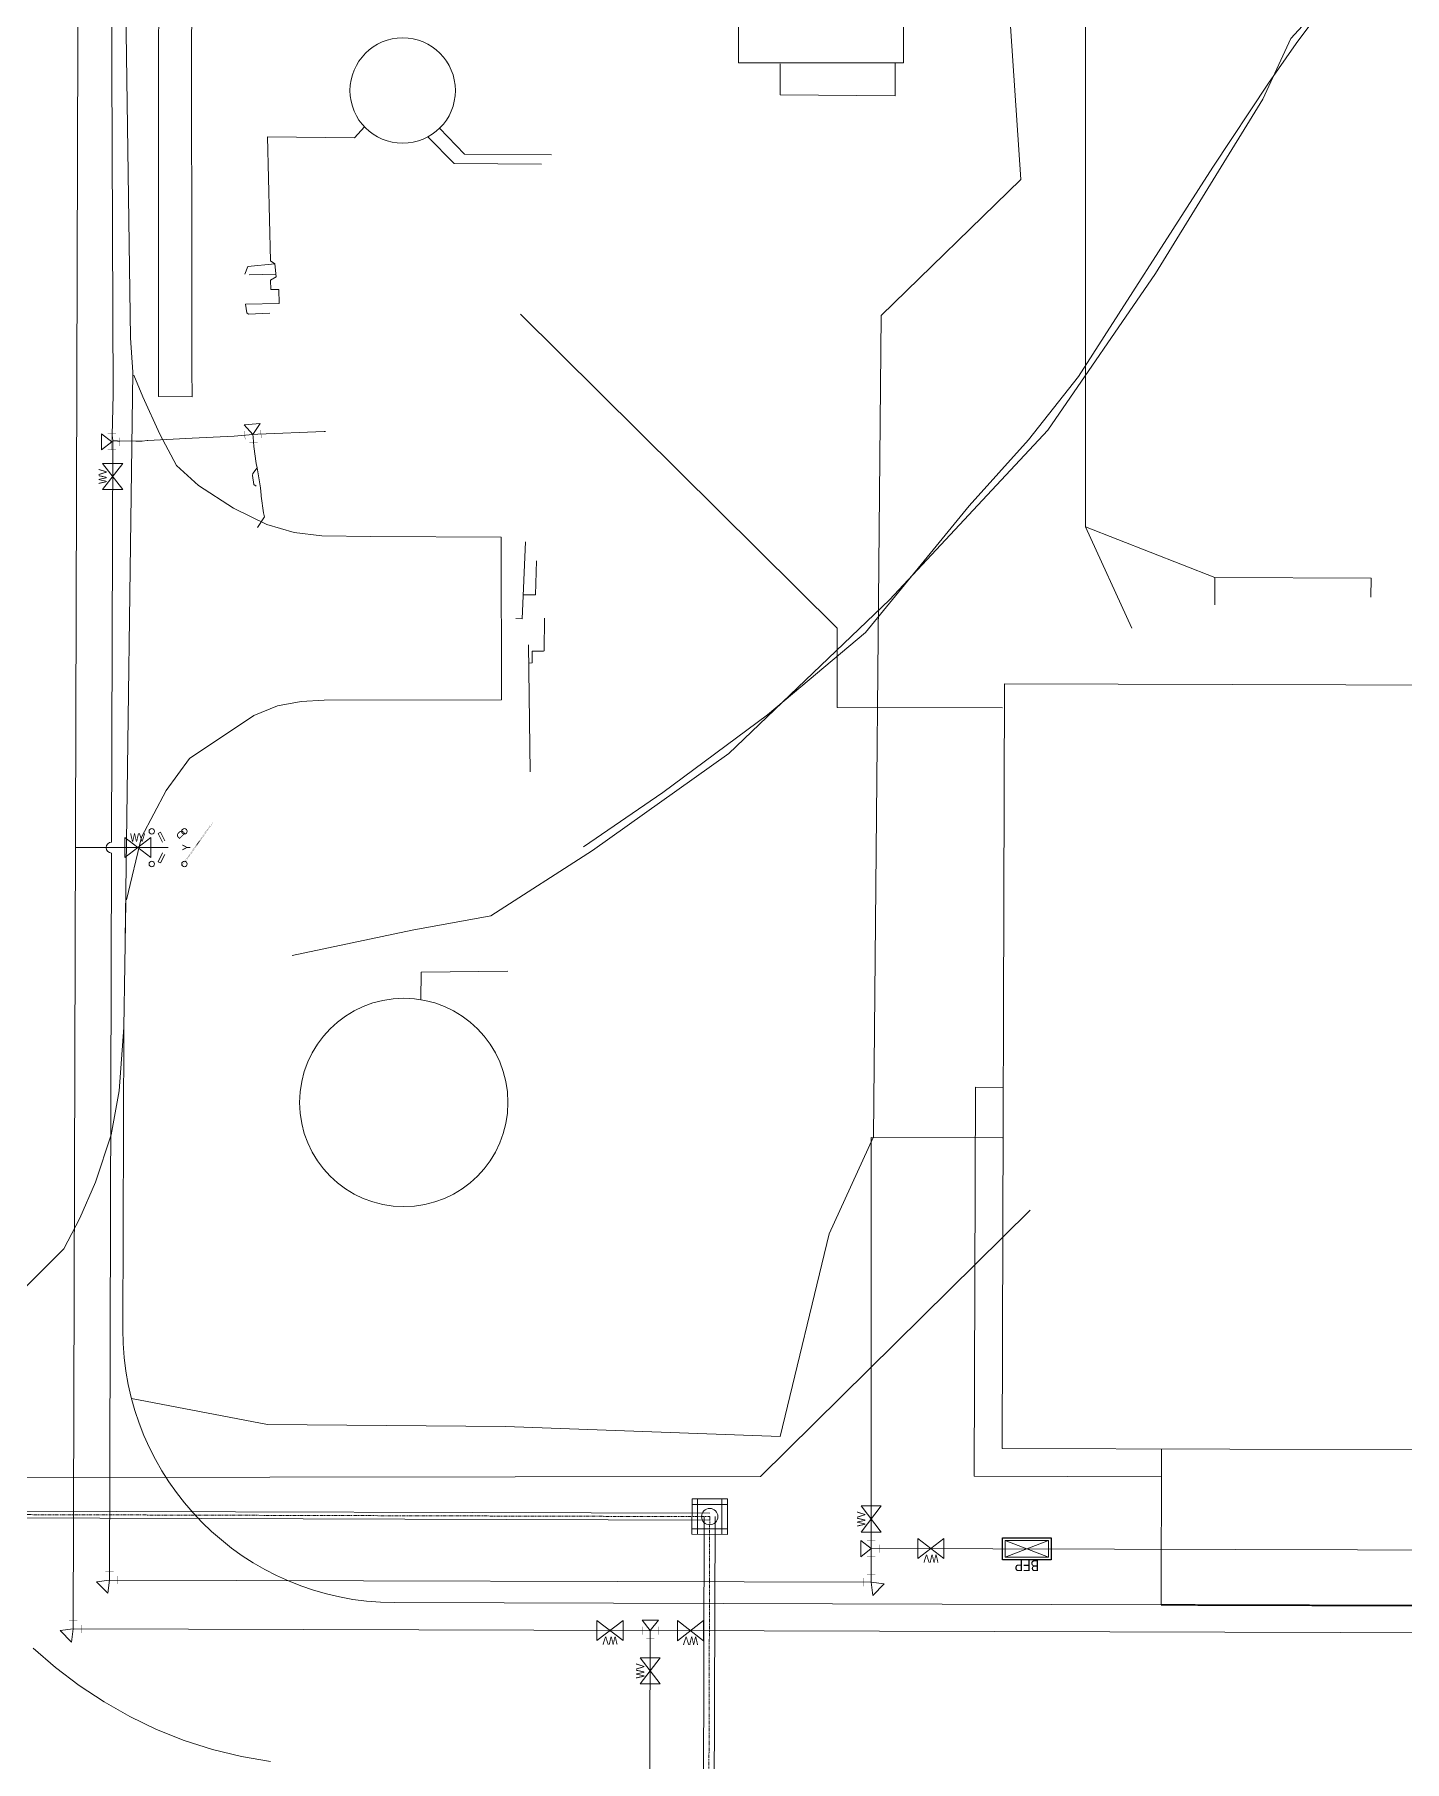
# Model space of a CAD drawing. Header units: feet. Extents: x 2383389 to 2386040, y 1992760 to 1995674.
# Drawn here: x 2384478.9 to 2384730.5, y 1993898.5 to 1994215.5 of the extents above; entities that cross this region are included whole.
import ezdxf
from ezdxf.enums import TextEntityAlignment as Align
from ezdxf.lldxf.tags import DXFTag

# ---------------------------------------------------------------- set-up
doc = ezdxf.new("R2010")
doc.units = ezdxf.units.FT
doc.header["$MEASUREMENT"] = 0
doc.linetypes.add('PHANTOM2', pattern=[1.25, 0.625, -0.125, 0.125, -0.125, 0.125, -0.125])
doc.layers.add('0 Feature Lines', color=90, linetype='Continuous')
doc.layers.add('CJ-TOPO-PIPE', color=11, linetype='PHANTOM2')
for name, color, linetype, lineweight, true_color in [('C-ANNO-PATT-ASPH', 1, 'Continuous', 0, 0xff0000), ('C-BLDG', 7, 'Continuous', 0, 0x2093fe), ('C-PRKG-CONC', 1, 'Continuous', 0, 0xff0000), ('C-PRKG-CURB-FACE', 2, 'Continuous', 0, 0xffff00), ('C-PRKG-STRP', 7, 'Continuous', 0, 0xadadad), ('C-SSWR-PIPE-06IN', 7, "UT-SWR6''", 0, 0x3f7f00), ('C-SSWR-PIPE-12IN', 7, "UT-SWR12''", 0, 0x3f7f00), ('C-STRM-PIPE', 7, 'Continuous', 0, 0x00cc33), ('C-STRM-STRC', 7, 'Continuous', 0, 0x00cc33), ('C-WATR-PIPE-02IN', 150, "UT-WATER2''", 0, 0x007fff), ('C-WATR-STRC', 150, 'Continuous', 0, 0x007fff), ('JM-ROAD', 5, 'Continuous', 0, 0x0000ff), ('V-BLDG', 1, 'DASHED8', 0, 0xff0000), ('V-BLDG-OVHD', 1, 'DASHED8', 0, 0xff0000), ('V-PRKG-ASPH', 2, 'DASHED4', 0, 0xffff00), ('V-PRKG-CONC', 1, 'DASHED4', 0, 0xff0000), ('V-PRKG-GRVL', 7, 'DASHED4', 0, 0xadadad), ('V-UNID-PIPE', 190, 'Continuous', 0, 0x7f00ff), ('V-UNID-TANK', 190, 'Continuous', 0, 0x7f00ff), ('VG-NGAS-PIPE', 2, 'UT-GAS-X', 0, 0xffff00)]:
    doc.layers.add(name, color=color, linetype=linetype, lineweight=lineweight, true_color=true_color)
for name, color, linetype, lineweight in [('C-FIRE-PIPE-12IN', 140, "UT-FIRE12''", 0), ('C-FIRE-STRC', 140, 'Continuous', 0), ('VG-WATR-PIPE-10IN', 140, 'UT-WATR-X', 0), ('VG-WATR-PIPE-6IN', 140, 'UT-WATR-X', 0), ('VG-WATR-PIPE-8IN', 140, 'UT-WATR-X', 0)]:
    doc.layers.add(name, color=color, linetype=linetype, lineweight=lineweight)
doc.styles.add('_sys_ls_Arial Narrow', font='ARIALN.TTF', dxfattribs={"height": 1})
doc.styles.add('PFI_100', font='ARIALN.TTF', dxfattribs={"height": 0.03048})
tags = doc.linetypes.add('DASHED4', pattern=[0.1875, 0.125, -0.0625]).pattern_tags.tags
tags[6:7] = [DXFTag(74, 4), DXFTag(75, 0), DXFTag(340, '0'), DXFTag(46, 0.03937), DXFTag(50, 0.0), DXFTag(44, 0.0), DXFTag(45, 0.0)]
tags[4:5] = [DXFTag(74, 4), DXFTag(75, 0), DXFTag(340, '0'), DXFTag(46, 0.03937), DXFTag(50, 0.0), DXFTag(44, 0.0), DXFTag(45, 0.0)]
tags = doc.linetypes.add('DASHED8', pattern=[0.09375, 0.0625, -0.03125]).pattern_tags.tags
tags[6:7] = [DXFTag(74, 4), DXFTag(75, 0), DXFTag(340, '0'), DXFTag(46, 0.03937), DXFTag(50, 0.0), DXFTag(44, 0.0), DXFTag(45, 0.0)]
tags[4:5] = [DXFTag(74, 4), DXFTag(75, 0), DXFTag(340, '0'), DXFTag(46, 0.03937), DXFTag(50, 0.0), DXFTag(44, 0.0), DXFTag(45, 0.0)]
tags = doc.linetypes.add("UT-FIRE12''", pattern='A,1.25,-0.05,["12\'\'F",_sys_ls_Arial Narrow,S=0.1,R=0,X=-0.05,Y=-0.04],-0.2', length=1.5).pattern_tags.tags
tags[15:16] = [DXFTag(74, 4), DXFTag(75, 0), DXFTag(340, '0'), DXFTag(46, 0.03937), DXFTag(50, 0.0), DXFTag(44, 0.0), DXFTag(45, 0.0)]
tags[4:5] = [DXFTag(74, 4), DXFTag(75, 0), DXFTag(340, '0'), DXFTag(46, 0.03937), DXFTag(50, 0.0), DXFTag(44, 0.0), DXFTag(45, 0.0)]
tags = doc.linetypes.add('UT-GAS-X', pattern='A,0.125,-0.0625,0.125,-0.0625,0.125,-0.0625,0.125,-0.0625,0.125,-0.0625,["G",_sys_ls_Arial Narrow,S=0.1,R=0,X=0,Y=-0.04],-0.15', length=1.0875).pattern_tags.tags
tags[31:32] = [DXFTag(74, 4), DXFTag(75, 0), DXFTag(340, '0'), DXFTag(46, 0.03937), DXFTag(50, 0.0), DXFTag(44, 0.0), DXFTag(45, 0.0)]
tags[20:21] = [DXFTag(74, 4), DXFTag(75, 0), DXFTag(340, '0'), DXFTag(46, 0.03937), DXFTag(50, 0.0), DXFTag(44, 0.0), DXFTag(45, 0.0)]
tags[18:19] = [DXFTag(74, 4), DXFTag(75, 0), DXFTag(340, '0'), DXFTag(46, 0.03937), DXFTag(50, 0.0), DXFTag(44, 0.0), DXFTag(45, 0.0)]
tags[16:17] = [DXFTag(74, 4), DXFTag(75, 0), DXFTag(340, '0'), DXFTag(46, 0.03937), DXFTag(50, 0.0), DXFTag(44, 0.0), DXFTag(45, 0.0)]
tags[14:15] = [DXFTag(74, 4), DXFTag(75, 0), DXFTag(340, '0'), DXFTag(46, 0.03937), DXFTag(50, 0.0), DXFTag(44, 0.0), DXFTag(45, 0.0)]
tags[12:13] = [DXFTag(74, 4), DXFTag(75, 0), DXFTag(340, '0'), DXFTag(46, 0.03937), DXFTag(50, 0.0), DXFTag(44, 0.0), DXFTag(45, 0.0)]
tags[10:11] = [DXFTag(74, 4), DXFTag(75, 0), DXFTag(340, '0'), DXFTag(46, 0.03937), DXFTag(50, 0.0), DXFTag(44, 0.0), DXFTag(45, 0.0)]
tags[8:9] = [DXFTag(74, 4), DXFTag(75, 0), DXFTag(340, '0'), DXFTag(46, 0.03937), DXFTag(50, 0.0), DXFTag(44, 0.0), DXFTag(45, 0.0)]
tags[6:7] = [DXFTag(74, 4), DXFTag(75, 0), DXFTag(340, '0'), DXFTag(46, 0.03937), DXFTag(50, 0.0), DXFTag(44, 0.0), DXFTag(45, 0.0)]
tags[4:5] = [DXFTag(74, 4), DXFTag(75, 0), DXFTag(340, '0'), DXFTag(46, 0.03937), DXFTag(50, 0.0), DXFTag(44, 0.0), DXFTag(45, 0.0)]
tags = doc.linetypes.add("UT-SWR12''", pattern='A,1.25,-0.1,["12\'\' SS",_sys_ls_Arial Narrow,S=0.1,R=0,X=-0.09,Y=-0.04],-0.325', length=1.675).pattern_tags.tags
tags[15:16] = [DXFTag(74, 4), DXFTag(75, 0), DXFTag(340, '0'), DXFTag(46, 0.03937), DXFTag(50, 0.0), DXFTag(44, 0.0), DXFTag(45, 0.0)]
tags[4:5] = [DXFTag(74, 4), DXFTag(75, 0), DXFTag(340, '0'), DXFTag(46, 0.03937), DXFTag(50, 0.0), DXFTag(44, 0.0), DXFTag(45, 0.0)]
tags = doc.linetypes.add("UT-SWR6''", pattern='A,1.25,-0.1,["6\'\' SS",_sys_ls_Arial Narrow,S=0.1,R=0,X=-0.08,Y=-0.04],-0.25', length=1.6).pattern_tags.tags
tags[15:16] = [DXFTag(74, 4), DXFTag(75, 0), DXFTag(340, '0'), DXFTag(46, 0.03937), DXFTag(50, 0.0), DXFTag(44, 0.0), DXFTag(45, 0.0)]
tags[4:5] = [DXFTag(74, 4), DXFTag(75, 0), DXFTag(340, '0'), DXFTag(46, 0.03937), DXFTag(50, 0.0), DXFTag(44, 0.0), DXFTag(45, 0.0)]
tags = doc.linetypes.add("UT-WATER1.5''", pattern='A,1.25,-0.05,["1.5\'\'W",_sys_ls_Arial Narrow,S=0.1,R=0,X=-0.009,Y=-0.04],-0.4', length=1.7).pattern_tags.tags
tags[15:16] = [DXFTag(74, 4), DXFTag(75, 0), DXFTag(340, '0'), DXFTag(46, 0.03937), DXFTag(50, 0.0), DXFTag(44, 0.0), DXFTag(45, 0.0)]
tags[4:5] = [DXFTag(74, 4), DXFTag(75, 0), DXFTag(340, '0'), DXFTag(46, 0.03937), DXFTag(50, 0.0), DXFTag(44, 0.0), DXFTag(45, 0.0)]
tags = doc.linetypes.add("UT-WATER2''", pattern='A,1.25,-0.05,["2\'\'W",_sys_ls_Arial Narrow,S=0.1,R=0,X=-0.025,Y=-0.04],-0.2', length=1.5).pattern_tags.tags
tags[15:16] = [DXFTag(74, 4), DXFTag(75, 0), DXFTag(340, '0'), DXFTag(46, 0.03937), DXFTag(50, 0.0), DXFTag(44, 0.0), DXFTag(45, 0.0)]
tags[4:5] = [DXFTag(74, 4), DXFTag(75, 0), DXFTag(340, '0'), DXFTag(46, 0.03937), DXFTag(50, 0.0), DXFTag(44, 0.0), DXFTag(45, 0.0)]
tags = doc.linetypes.add("UT-WATER8''", pattern='A,1.25,-0.1,["8\'\'W",_sys_ls_Arial Narrow,S=0.1,R=0,X=-0.025,Y=-0.04],-0.2', length=1.55).pattern_tags.tags
tags[15:16] = [DXFTag(74, 4), DXFTag(75, 0), DXFTag(340, '0'), DXFTag(46, 0.03937), DXFTag(50, 0.0), DXFTag(44, 0.0), DXFTag(45, 0.0)]
tags[4:5] = [DXFTag(74, 4), DXFTag(75, 0), DXFTag(340, '0'), DXFTag(46, 0.03937), DXFTag(50, 0.0), DXFTag(44, 0.0), DXFTag(45, 0.0)]
tags = doc.linetypes.add('UT-WATR-X', pattern='A,0.125,-0.0625,0.125,-0.0625,0.125,-0.0625,0.125,-0.0625,0.125,-0.0625,["W",_sys_ls_Arial Narrow,S=0.1,R=0,X=-0.01,Y=-0.04],-0.15', length=1.0875).pattern_tags.tags
tags[31:32] = [DXFTag(74, 4), DXFTag(75, 0), DXFTag(340, '0'), DXFTag(46, 0.03937), DXFTag(50, 0.0), DXFTag(44, 0.0), DXFTag(45, 0.0)]
tags[20:21] = [DXFTag(74, 4), DXFTag(75, 0), DXFTag(340, '0'), DXFTag(46, 0.03937), DXFTag(50, 0.0), DXFTag(44, 0.0), DXFTag(45, 0.0)]
tags[18:19] = [DXFTag(74, 4), DXFTag(75, 0), DXFTag(340, '0'), DXFTag(46, 0.03937), DXFTag(50, 0.0), DXFTag(44, 0.0), DXFTag(45, 0.0)]
tags[16:17] = [DXFTag(74, 4), DXFTag(75, 0), DXFTag(340, '0'), DXFTag(46, 0.03937), DXFTag(50, 0.0), DXFTag(44, 0.0), DXFTag(45, 0.0)]
tags[14:15] = [DXFTag(74, 4), DXFTag(75, 0), DXFTag(340, '0'), DXFTag(46, 0.03937), DXFTag(50, 0.0), DXFTag(44, 0.0), DXFTag(45, 0.0)]
tags[12:13] = [DXFTag(74, 4), DXFTag(75, 0), DXFTag(340, '0'), DXFTag(46, 0.03937), DXFTag(50, 0.0), DXFTag(44, 0.0), DXFTag(45, 0.0)]
tags[10:11] = [DXFTag(74, 4), DXFTag(75, 0), DXFTag(340, '0'), DXFTag(46, 0.03937), DXFTag(50, 0.0), DXFTag(44, 0.0), DXFTag(45, 0.0)]
tags[8:9] = [DXFTag(74, 4), DXFTag(75, 0), DXFTag(340, '0'), DXFTag(46, 0.03937), DXFTag(50, 0.0), DXFTag(44, 0.0), DXFTag(45, 0.0)]
tags[6:7] = [DXFTag(74, 4), DXFTag(75, 0), DXFTag(340, '0'), DXFTag(46, 0.03937), DXFTag(50, 0.0), DXFTag(44, 0.0), DXFTag(45, 0.0)]
tags[4:5] = [DXFTag(74, 4), DXFTag(75, 0), DXFTag(340, '0'), DXFTag(46, 0.03937), DXFTag(50, 0.0), DXFTag(44, 0.0), DXFTag(45, 0.0)]

msp = doc.modelspace()

# ---------------------------------------------------------------- linework, layer by layer
at = {"layer": '0 Feature Lines', "lineweight": 5, "flags": 128}
for points in [[(2384568.13604, 1994164.21016), (2384626.27125, 1994106.56812)], [(2384626.27125, 1994106.56812), (2384626.27125, 1994091.97545), (2384656.6087, 1994091.94649)], [(2384661.68733, 1993999.65685), (2384612.20205, 1993950.76098), (2384251.61079, 1993950.31266)]]:
    msp.add_lwpolyline(points, dxfattribs=at)
at = {"layer": 'C-ANNO-PATT-ASPH', "flags": 128}
msp.add_lwpolyline([(2384495.53082, 1994049.25251), (2384496.8972, 1994153.5587)], dxfattribs=at)
at = {"layer": 'C-BLDG', "flags": 128}
msp.add_lwpolyline([(2384656.56818, 1993955.9301), (2384781.98431, 1993955.56428), (2384782.39389, 1994095.98035), (2384656.97775, 1994096.34617)], close=True, dxfattribs=at)
at = {"layer": 'C-FIRE-PIPE-12IN'}
for points in [[(2384803.2604, 1993921.86638), (2384485.95768, 1993922.79192), (2384487.72076, 1994527.23001), (2384501.53667, 1994560.58457), (2384504.95157, 1995009.85291), (2384471.707, 1995083.419)], [(2384373.39733, 1992851.38319), (2384375.63286, 1993616.04689), (2384540.75942, 1993615.97057), (2384591.04728, 1993616.04689), (2384591.94111, 1993922.48277)]]:
    msp.add_lwpolyline(points, dxfattribs=at)
at = {"layer": 'C-FIRE-PIPE-12IN', "flags": 128}
for points in [[(2384503.39321, 1994066.24945), (2384486.37613, 1994066.24945)], [(2384483.54975, 1993922.49069), (2384485.95768, 1993922.79192), (2384485.6424, 1993920.38579), (2384483.54975, 1993922.49069)], [(2384593.43106, 1993924.40988), (2384591.9477, 1993922.48934), (2384590.46293, 1993924.4088), (2384593.43106, 1993924.40988)]]:
    msp.add_lwpolyline(points, dxfattribs=at)
at = {"layer": 'C-FIRE-PIPE-12IN', "const_width": 0.06096, "flags": 128}
for points in [[(2384486.712, 1993924.27379), (2384485.21201, 1993924.27816)], [(2384485.96201, 1993924.27598), (2384485.95768, 1993922.79192)], [(2384487.44174, 1993922.78759), (2384485.95768, 1993922.79192)], [(2384487.43955, 1993922.03759), (2384487.44392, 1993923.53759)], [(2384590.46336, 1993923.2388), (2384590.46391, 1993921.7388)], [(2384590.46364, 1993922.4888), (2384591.9477, 1993922.48934)], [(2384593.43176, 1993922.48988), (2384591.9477, 1993922.48934)], [(2384591.94824, 1993921.00528), (2384591.9477, 1993922.48934)], [(2384593.43204, 1993921.73988), (2384593.43149, 1993923.23988)], [(2384591.19824, 1993921.005), (2384592.69824, 1993921.00555)]]:
    msp.add_lwpolyline(points, dxfattribs=at)
at = {"layer": 'C-FIRE-STRC', "linetype": 'ByBlock', "lineweight": 0}
for p, q in [((2384500.19874, 1994068.11768), (2384495.41442, 1994064.41964)), ((2384495.41442, 1994068.11768), (2384500.19874, 1994064.41964)), ((2384495.41442, 1994064.41964), (2384495.41442, 1994068.11768)), ((2384500.19874, 1994064.41964), (2384500.19874, 1994068.11768)), ((2384501.98696, 1994069.06195), (2384501.56769, 1994068.85232)), ((2384501.56769, 1994068.85232), (2384502.3809, 1994067.2259)), ((2384502.76431, 1994067.50724), (2384501.98696, 1994069.06195)), ((2384502.38113, 1994065.27346), (2384501.56769, 1994063.64658)), ((2384502.76431, 1994064.99166), (2384501.98696, 1994063.43695)), ((2384501.98696, 1994063.43695), (2384501.56769, 1994063.64658)), ((2384582.15681, 1993920.64833), (2384586.94113, 1993924.34637)), ((2384582.15681, 1993924.34637), (2384582.15681, 1993920.64833)), ((2384586.94113, 1993920.64833), (2384582.15681, 1993924.34637)), ((2384586.94113, 1993924.34637), (2384586.94113, 1993920.64833)), ((2384596.9411, 1993920.62333), (2384601.72542, 1993924.32136)), ((2384596.9411, 1993924.32136), (2384596.9411, 1993920.62333)), ((2384601.72542, 1993920.62333), (2384596.9411, 1993924.32136)), ((2384601.72542, 1993924.32136), (2384601.72542, 1993920.62333)), ((2384590.0775, 1993917.48082), (2384593.77554, 1993912.6965)), ((2384593.77554, 1993917.48082), (2384590.0775, 1993917.48082)), ((2384590.0775, 1993912.6965), (2384593.77554, 1993917.48082)), ((2384593.77554, 1993912.6965), (2384590.0775, 1993912.6965))]:
    msp.add_line(p, q, dxfattribs=at)
at = {"layer": 'C-FIRE-STRC'}
for centre in [(2384500.39321, 1994069.24945), (2384506.39321, 1994069.24945), (2384500.39321, 1994063.24945), (2384506.39321, 1994063.24945)]:
    msp.add_circle(centre, 0.5, dxfattribs=at)
at = {"layer": 'C-PRKG-CONC', "flags": 128}
msp.add_lwpolyline([(2384685.75559, 1993927.20915), (2384544.9448, 1993927.61987, -0.414213562), (2384495.09085, 1993977.7655), (2384495.2527, 1994033.2517)], format="xyb", dxfattribs=at)
for points in [[(2384656.66159, 1994022.23843), (2384651.66161, 1994022.25302), (2384651.45332, 1993950.845), (2384685.82818, 1993950.74473)], [(2384685.83911, 1993955.84472), (2384685.75559, 1993927.20915)]]:
    msp.add_lwpolyline(points, dxfattribs=at)
at = {"layer": 'C-PRKG-CONC', "elevation": 286.44088}
msp.add_lwpolyline([(2384478.62167, 1993919.28318), (2384482.72604, 1993915.69125), (2384487.06562, 1993912.38733), (2384491.62023, 1993909.38678), (2384496.36871, 1993906.70353), (2384501.28897, 1993904.35008), (2384506.35817, 1993902.33734), (2384511.55272, 1993900.67469), (2384516.84849, 1993899.36984), (2384522.22086, 1993898.42886)], dxfattribs=at)
at = {"layer": 'C-PRKG-CURB-FACE'}
for points in [[(2384496.8972, 1994153.5587), (2384496.4586, 1994159.8583), (2384495.1597, 1994254.7544), (2384495.7125, 1994262.2759), (2384497.8604, 1994269.8069), (2384500.8349, 1994276.1783), (2384504.9391, 1994280.9856), (2384512.1243, 1994287.3852), (2384519.5114, 1994291.097), (2384523.01685, 1994292.1381)], [(2384473.4223, 1993981.7435), (2384484.2505, 1993992.5773), (2384487.1498, 1993998.2211), (2384490.0758, 1994004.7966), (2384492.912, 1994013.4985), (2384494.4282, 1994021.6181), (2384495.2527, 1994033.2517), (2384495.6527, 1994056.265)]]:
    msp.add_lwpolyline(points, dxfattribs=at)
at = {"layer": 'C-PRKG-STRP', "const_width": 0.3048, "flags": 128}
msp.add_lwpolyline([(2384685.75559, 1993927.20915), (2385035.00791, 1993926.19043)], dxfattribs=at)
at = {"layer": 'C-SSWR-PIPE-06IN', "color": 76, "linetype": "UT-SWR6''", "lineweight": 0, "true_color": 0x3f7f00}
for points in [[(2384724.30971, 1994115.75344), (2384695.63095, 1994115.83709), (2384671.89096, 1994125.1784)], [(2384680.39107, 1994106.54855), (2384671.89096, 1994125.1784)], [(2384695.61636, 1994110.83727), (2384695.63095, 1994115.83709)], [(2384724.29944, 1994112.23362), (2384724.30971, 1994115.75344)]]:
    msp.add_lwpolyline(points, dxfattribs=at)
at = {"layer": 'C-SSWR-PIPE-12IN', "color": 76, "linetype": "UT-SWR12''", "lineweight": 0, "true_color": 0x3f7f00}
msp.add_lwpolyline([(2384671.89096, 1994125.1784), (2384671.95828, 1994420.52975), (2384609.06986, 1994787.16502), (2384407.98472, 1994996.02338), (2384343.845, 1995328.463)], dxfattribs=at)
at = {"layer": 'C-STRM-PIPE', "color": 102, "linetype": 'Continuous', "lineweight": 0, "true_color": 0x00cc33}
for p, q in [((2384435.03951, 1993944.52812), (2384602.85663, 1993944.03862)), ((2384435.03586, 1993943.27812), (2384602.85298, 1993942.78862)), ((2384601.85481, 1993943.41654), (2384601.39377, 1993785.35497)), ((2384603.8548, 1993943.4107), (2384603.39376, 1993785.34914))]:
    msp.add_line(p, q, dxfattribs=at)
at = {"layer": 'C-STRM-STRC', "linetype": 'Continuous'}
for p, q in [((2384606.1111, 1993945.65413), (2384599.61163, 1993945.67309)), ((2384606.1111, 1993945.65413), (2384599.61163, 1993945.67309)), ((2384600.61429, 1993946.66992), (2384600.59534, 1993940.17045)), ((2384600.61429, 1993946.66992), (2384600.59534, 1993940.17045)), ((2384605.09532, 1993940.15732), (2384605.11427, 1993946.65679)), ((2384605.09532, 1993940.15732), (2384605.11427, 1993946.65679)), ((2384599.59851, 1993941.17311), (2384606.09798, 1993941.15415)), ((2384599.59851, 1993941.17311), (2384606.09798, 1993941.15415))]:
    msp.add_line(p, q, dxfattribs=at)
at = {"layer": 'C-STRM-STRC'}
msp.add_lwpolyline([(2384606.09506, 1993940.1544), (2384606.11402, 1993946.65388), (2384599.61455, 1993946.67283), (2384599.59559, 1993940.17336)], close=True, dxfattribs=at)
for radius in [1.5, 1.5, 0.03, 0.03]:
    msp.add_circle((2384602.85481, 1993943.41362), radius, dxfattribs=at)
at = {"layer": 'C-WATR-PIPE-02IN', "linetype": 'ByBlock', "lineweight": 0}
for p, q in [((2384491.36884, 1994136.80994), (2384495.06688, 1994132.02561)), ((2384495.06688, 1994136.80994), (2384491.36884, 1994136.80994)), ((2384491.36884, 1994132.02561), (2384495.06688, 1994136.80994)), ((2384495.06688, 1994132.02561), (2384491.36884, 1994132.02561)), ((2384630.66089, 1993945.37444), (2384634.35893, 1993940.59012)), ((2384634.35893, 1993945.37444), (2384630.66089, 1993945.37444)), ((2384630.66089, 1993940.59012), (2384634.35893, 1993945.37444)), ((2384634.35893, 1993940.59012), (2384630.66089, 1993940.59012)), ((2384641.09017, 1993935.69878), (2384645.87449, 1993939.39681)), ((2384641.09017, 1993939.39681), (2384641.09017, 1993935.69878)), ((2384645.87449, 1993935.69878), (2384641.09017, 1993939.39681)), ((2384645.87449, 1993939.39681), (2384645.87449, 1993935.69878))]:
    msp.add_line(p, q, dxfattribs=at)
at = {"layer": 'C-WATR-PIPE-02IN', "flags": 128}
for points in [[(2384491.14823, 1994142.24654), (2384493.06511, 1994140.75845), (2384491.142, 1994139.27842), (2384491.14823, 1994142.24654)], [(2384630.60431, 1993939.02908), (2384632.52485, 1993937.54572), (2384630.60539, 1993936.06095), (2384630.60431, 1993939.02908)], [(2384490.21884, 1993931.47126), (2384492.62676, 1993931.77249), (2384492.31149, 1993929.36637), (2384490.21884, 1993931.47126)], [(2384632.81113, 1993928.95654), (2384632.5099, 1993931.36446), (2384634.91603, 1993931.04919), (2384632.81113, 1993928.95654)]]:
    msp.add_lwpolyline(points, dxfattribs=at)
at = {"layer": 'C-WATR-PIPE-02IN', "const_width": 0.06096, "flags": 128}
for points in [[(2384493.81822, 1994142.24094), (2384492.31823, 1994142.24408)], [(2384494.54917, 1994140.75534), (2384493.06511, 1994140.75845)], [(2384494.5476, 1994140.00534), (2384494.55074, 1994141.50534)], [(2384492.312, 1994139.27596), (2384493.812, 1994139.27282)], [(2384633.27431, 1993939.03006), (2384631.77431, 1993939.02951)], [(2384632.52431, 1993939.02978), (2384632.52485, 1993937.54572)], [(2384634.00919, 1993936.79626), (2384634.00864, 1993938.29626)], [(2384631.77539, 1993936.06138), (2384633.27539, 1993936.06193)], [(2384634.00891, 1993937.54626), (2384632.52485, 1993937.54572)], [(2384632.52539, 1993936.06166), (2384632.52485, 1993937.54572)], [(2384493.38109, 1993933.25436), (2384491.88109, 1993933.25874)], [(2384492.63109, 1993933.25655), (2384492.62676, 1993931.77249)], [(2384494.11082, 1993931.76816), (2384492.62676, 1993931.77249)], [(2384494.10863, 1993931.01817), (2384494.11301, 1993932.51816)], [(2384631.02803, 1993932.11879), (2384631.02366, 1993930.6188)], [(2384631.02585, 1993931.36879), (2384632.5099, 1993931.36446)], [(2384633.26423, 1993932.84633), (2384631.76423, 1993932.85071)], [(2384632.51423, 1993932.84852), (2384632.5099, 1993931.36446)]]:
    msp.add_lwpolyline(points, dxfattribs=at)
at = {"layer": 'C-WATR-PIPE-02IN', "linetype": "UT-WATER8''"}
for points in [[(2384493.02193, 1994067.24944), (2384493.237, 1994140.981)], [(2384632.50991, 1993931.36447), (2384492.62676, 1993931.77249), (2384493.0161, 1994065.24945)], [(2384632.50991, 1993931.36447), (2384632.50991, 1994013.03067), (2384656.6235, 1994012.995)]]:
    msp.add_lwpolyline(points, dxfattribs=at)
at = {"layer": 'C-WATR-PIPE-02IN', "flags": 128}
msp.add_lwpolyline([(2384493.062, 1994139.27439, 0.06096, 0.06096, 0), (2384493.06822, 1994142.24251, 0, 0, 0)], format="xyseb", dxfattribs=at)
at = {"layer": 'C-WATR-PIPE-02IN', "linetype": "UT-WATER1.5''", "flags": 128}
msp.add_lwpolyline([(2384878.15409, 1993936.86427), (2384632.50991, 1993937.58078)], dxfattribs=at)
at = {"layer": 'C-WATR-PIPE-02IN', "linetype": "UT-WATER8''"}
msp.add_arc((2384493.01902, 1994066.24945), 1, 89.8328748, 269.8328748, dxfattribs=at)
at = {"layer": 'C-WATR-STRC'}
for p, q in [((2384657.11748, 1993935.96696), (2384665.07748, 1993939.02784)), ((2384657.11748, 1993939.02784), (2384657.11748, 1993935.96696)), ((2384665.07748, 1993935.96696), (2384657.11748, 1993939.02784)), ((2384657.11748, 1993939.02784), (2384665.07748, 1993939.02784))]:
    msp.add_line(p, q, dxfattribs=at)
msp.add_lwpolyline([(2384665.07748, 1993939.02784), (2384665.07748, 1993935.96696), (2384657.11748, 1993935.96696)], dxfattribs=at)
at = {"layer": 'CJ-TOPO-PIPE', "lineweight": 5}
for p, q in [((2384435.03768, 1993943.90312), (2384602.85481, 1993943.41362)), ((2384602.85481, 1993943.41362), (2384602.39376, 1993785.35206))]:
    msp.add_line(p, q, dxfattribs=at)
at = {"layer": 'Defpoints', "linetype": 'DASHED8'}
msp.add_lwpolyline([(2384665.57748, 1993935.46696), (2384656.61748, 1993935.46696), (2384656.61748, 1993939.52784), (2384665.57748, 1993939.52784)], close=True, dxfattribs=at)
at = {"layer": 'JM-ROAD'}
for points in [[(2384496.8972, 1994153.5587), (2384496.4586, 1994159.8583), (2384495.1597, 1994254.7544), (2384495.7125, 1994262.2759), (2384497.8604, 1994269.8069), (2384500.8349, 1994276.1783), (2384504.9391, 1994280.9856), (2384512.1243, 1994287.3852), (2384519.5114, 1994291.097), (2384523.01685, 1994292.1381)], [(2384495.74941, 1994056.67127), (2384498.4813, 1994068.148), (2384503.0431, 1994076.7667), (2384507.3257, 1994082.6368), (2384519.1176, 1994090.5045), (2384523.5003, 1994092.2842), (2384527.8361, 1994093.0828), (2384532.0227, 1994093.2987), (2384564.6488, 1994093.4088), (2384564.548, 1994123.2708), (2384540.6062, 1994123.3569), (2384531.6166, 1994123.5248), (2384526.5529, 1994124.0985), (2384521.4978, 1994125.5779), (2384515.4049, 1994128.5998), (2384508.9591, 1994132.7419), (2384504.9329, 1994136.4361), (2384501.9006, 1994142.1597), (2384498.7668, 1994149.0255), (2384497.12238, 1994153.0127)], [(2384473.4223, 1993981.7435), (2384484.2505, 1993992.5773), (2384487.1498, 1993998.2211), (2384490.0758, 1994004.7966), (2384492.912, 1994013.4985), (2384494.4282, 1994021.6181), (2384495.2527, 1994033.2517), (2384495.6527, 1994056.265)]]:
    msp.add_lwpolyline(points, dxfattribs=at)
at = {"layer": 'V-BLDG', "flags": 128}
msp.add_lwpolyline([(2384608.1487, 1994210.3213), (2384608.1487, 1994270.264), (2384638.2917, 1994270.1073), (2384638.462, 1994210.3288)], close=True, dxfattribs=at)
at = {"layer": 'V-BLDG-OVHD'}
msp.add_lwpolyline([(2384615.7985, 1994210.1596), (2384615.7985, 1994204.4601), (2384636.9223, 1994204.2997), (2384636.9223, 1994210.2726)], dxfattribs=at)
at = {"layer": 'V-PRKG-ASPH'}
msp.add_lwpolyline([(2384495.74941, 1994056.67127), (2384498.4813, 1994068.148), (2384503.0431, 1994076.7667), (2384507.3257, 1994082.6368), (2384519.1176, 1994090.5045), (2384523.5003, 1994092.2842), (2384527.8361, 1994093.0828), (2384532.0227, 1994093.2987), (2384564.6488, 1994093.4088), (2384564.548, 1994123.2708), (2384540.6062, 1994123.3569), (2384531.6166, 1994123.5248), (2384526.5529, 1994124.0985), (2384521.4978, 1994125.5779), (2384515.4049, 1994128.5998), (2384508.9591, 1994132.7419), (2384504.9329, 1994136.4361), (2384501.9006, 1994142.1597), (2384498.7668, 1994149.0255), (2384497.12238, 1994153.0127)], dxfattribs=at)
at = {"layer": 'V-PRKG-CONC', "flags": 128}
msp.add_lwpolyline([(2384507.8152, 1994281.9806), (2384507.8152, 1994278.7003), (2384507.7796, 1994276.8695), (2384507.7005, 1994254.0465), (2384507.7538, 1994229.0462), (2384507.7172, 1994204.0462), (2384507.7505, 1994179.0459), (2384507.7538, 1994154.0457), (2384507.7865, 1994149.0456), (2384501.6165, 1994149.067), (2384501.6339, 1994154.0669), (2384501.6405, 1994179.0671), (2384501.6272, 1994204.0673), (2384501.7139, 1994229.0671), (2384501.6605, 1994254.0674), (2384501.7397, 1994276.8905)], dxfattribs=at)
at = {"layer": 'V-PRKG-GRVL'}
msp.add_lwpolyline([(2384632.61514, 1994338.7376), (2384652.9307, 1994293.3934), (2384660.0185, 1994188.9398), (2384634.3225, 1994163.9717), (2384632.9414, 1994013.1599), (2384624.8157, 1993995.3255), (2384615.7989, 1993958.132), (2384565.3335, 1993959.9867), (2384521.6556, 1993960.3449), (2384496.68164, 1993965.10691)], dxfattribs=at)
at = {"layer": 'V-UNID-PIPE'}
for p, q in [((2384572.54078, 1994108.41068), (2384572.47759, 1994102.36737)), ((2384569.91359, 1994080.17757), (2384569.55036, 1994103.51227))]:
    msp.add_line(p, q, dxfattribs=at)
at = {"layer": 'V-UNID-PIPE', "flags": 128}
for points in [[(2384539.44238, 1994198.60979), (2384537.61471, 1994196.57014), (2384521.67137, 1994196.7446), (2384522.1703, 1994174.01202), (2384522.96437, 1994173.43813), (2384523.2079, 1994171.05398), (2384522.17584, 1994170.42881), (2384522.23699, 1994168.73345), (2384523.70531, 1994168.73496), (2384523.76443, 1994166.13603), (2384517.61818, 1994166.01789), (2384517.85457, 1994164.42308), (2384518.16977, 1994164.2065), (2384522.05055, 1994164.36402)], [(2384553.23828, 1994198.34205), (2384557.81314, 1994193.5535), (2384573.80532, 1994193.46093)], [(2384551.09596, 1994196.75938), (2384555.92988, 1994191.85639), (2384571.98382, 1994191.76382)], [(2384517.48029, 1994171.53079), (2384518.05158, 1994172.92872), (2384522.96437, 1994173.43813)], [(2384523.15516, 1994171.57032), (2384518.26826, 1994171.43235)]]:
    msp.add_lwpolyline(points, dxfattribs=at)
at = {"layer": 'V-UNID-PIPE'}
for points in [[(2384569.05152, 1994122.39598), (2384568.40292, 1994108.25604), (2384567.26787, 1994108.29655)], [(2384571.07839, 1994118.91163), (2384570.83517, 1994112.65199), (2384568.60465, 1994112.65389)], [(2384569.60278, 1994100.14463), (2384570.25422, 1994100.19643), (2384570.24123, 1994102.31433), (2384572.30825, 1994102.35329), (2384572.47759, 1994102.36737)], [(2384549.82777, 1994038.33323), (2384549.88021, 1994043.41432), (2384565.77625, 1994043.54753)]]:
    msp.add_lwpolyline(points, dxfattribs=at)
at = {"layer": 'V-UNID-TANK'}
for centre, radius in [((2384546.47198, 1994205.25971), 9.67661), ((2384546.67814, 1994019.46476), 19.12953)]:
    msp.add_circle(centre, radius, dxfattribs=at)
at = {"layer": 'VG-NGAS-PIPE', "flags": 128}
msp.add_lwpolyline([(2384526.197, 1994046.424), (2384548.219, 1994051.091), (2384562.643, 1994053.71), (2384581.318, 1994065.697), (2384606.363, 1994083.556), (2384635.881, 1994111.75), (2384664.942, 1994142.91), (2384684.742, 1994171.648), (2384704.433, 1994203.701), (2384709.6, 1994214.792), (2384720.087, 1994226.296), (2384729.333, 1994237.201), (2384736.793, 1994247.517), (2384752.969, 1994265.299), (2384756.74, 1994271.987), (2384771.915, 1994281.668), (2384783.451, 1994283.833), (2384815.796, 1994279.95)], dxfattribs=at)
at = {"layer": 'VG-WATR-PIPE-10IN', "flags": 128}
for points in [[(2384493.33, 1994149.475), (2384491.54927, 1994586.48377), (2384491.77253, 1994587.44192), (2384508.04176, 1994587.77513)], [(2384493.33, 1994149.475), (2384493.139, 1994141.932), (2384493.237, 1994140.981), (2384494.092, 1994140.94), (2384497.462, 1994140.89), (2384498.097, 1994140.892), (2384498.644, 1994140.911)]]:
    msp.add_lwpolyline(points, dxfattribs=at)
at = {"layer": 'VG-WATR-PIPE-6IN', "flags": 128}
for points in [[(2384579.67, 1994066.379), (2384594.273, 1994076.347), (2384613.496, 1994090.627), (2384631.495, 1994105.763), (2384650.535, 1994129.007), (2384661.377, 1994141.104), (2384670.599, 1994152.759), (2384695.28, 1994191.169), (2384705.498, 1994206.6), (2384710.583, 1994213.877), (2384719.903, 1994226.529), (2384736.581, 1994247.779), (2384753.025, 1994266.84), (2384757.1, 1994271.376), (2384769.999, 1994282.44), (2384790.251, 1994282.733), (2384815.01, 1994280.713), (2384846.213, 1994276.197), (2384868.084, 1994272.561), (2384888.355, 1994269.608), (2384909.827, 1994269.214), (2384942.406, 1994270.205), (2384964.296, 1994272.112), (2385001.823, 1994273.021), (2385002.624, 1994272.999), (2385002.573, 1994273.838), (2385002.573, 1994280.369), (2385003.013, 1994311.181), (2385003.545, 1994337.348), (2385002.967, 1994368.935), (2385002.708, 1994389.962), (2385002.941, 1994419.961), (2385003.371, 1994449.019), (2385003.603, 1994478.261), (2385003.358, 1994527.077), (2385003.871, 1994544.591), (2385004.493, 1994564.832), (2385004.169, 1994577.17), (2385003.679, 1994593.184), (2385004.008, 1994616.702), (2385004.382, 1994628.746), (2385004.547, 1994651.734), (2385004.078, 1994682.27), (2385003.935, 1994686.862)], [(2384519.724, 1994135.972), (2384520.37, 1994132.289), (2384520.501, 1994130.959)]]:
    msp.add_lwpolyline(points, dxfattribs=at)
at = {"layer": 'VG-WATR-PIPE-8IN', "flags": 128}
for points in [[(2384520.30069, 1994144.11138), (2384518.961, 1994142.088), (2384517.34051, 1994143.89434), (2384520.30069, 1994144.11138)], [(2384498.644, 1994140.911), (2384499.543, 1994141.028), (2384499.654, 1994141.02), (2384507.782, 1994141.438), (2384515.51, 1994141.823), (2384518.961, 1994142.088), (2384519.02, 1994141.628), (2384519.16, 1994139.89), (2384519.571, 1994136.811), (2384519.724, 1994135.972)], [(2384532.272, 1994142.664), (2384532.04, 1994142.675), (2384519.84, 1994142.162), (2384518.961, 1994142.088)], [(2384519.724, 1994135.972), (2384518.964, 1994134.95), (2384518.878, 1994134.602), (2384519.105, 1994132.902), (2384519.554, 1994132.615)], [(2384519.779, 1994125.024), (2384521.098, 1994127.006), (2384520.927, 1994127.707), (2384520.507, 1994130.768), (2384520.501, 1994130.959)]]:
    msp.add_lwpolyline(points, dxfattribs=at)
at = {"layer": 'VG-WATR-PIPE-8IN', "const_width": 0.06096, "flags": 128}
for points in [[(2384517.42607, 1994142.72747), (2384517.53575, 1994141.23149)], [(2384517.48091, 1994141.97948), (2384518.961, 1994142.088)], [(2384518.32153, 1994140.55307), (2384519.81751, 1994140.66275)], [(2384520.44109, 1994142.19652), (2384518.961, 1994142.088)], [(2384519.06952, 1994140.60791), (2384518.961, 1994142.088)], [(2384520.49593, 1994141.44853), (2384520.38625, 1994142.94451)]]:
    msp.add_lwpolyline(points, dxfattribs=at)

# ---------------------------------------------------------------- texts
at = {"layer": 'C-FIRE-STRC', "lineweight": 0, "style": 'PFI_100', "oblique": 80.2140913}
msp.add_text('H', height=1.5, rotation=45, dxfattribs=at).set_placement((2384505.79229, 1994063.9663), align=Align.MIDDLE)
at = {"layer": 'C-FIRE-STRC', "lineweight": 0, "style": 'PFI_100'}
msp.add_text('WV', height=1.5, dxfattribs=at).set_placement((2384497.80058, 1994068.11588), align=Align.MIDDLE)
for s, rotation, p in [('D', 135, (2384505.67957, 1994068.68666)), ('Y', 90, (2384506.75045, 1994066.29125)), ('WV', 180, (2384584.55497, 1993920.65013)), ('WV', 180, (2384599.33925, 1993920.62513)), ('WV', 90, (2384590.0793, 1993915.08267))]:
    msp.add_text(s, height=1.5, rotation=rotation, dxfattribs=at).set_placement(p, align=Align.MIDDLE)
at = {"layer": 'C-WATR-PIPE-02IN', "lineweight": 0, "style": 'PFI_100'}
for rotation, p in [(90, (2384491.37064, 1994134.41178)), (90, (2384630.66269, 1993942.97629)), (180, (2384643.48833, 1993935.70057))]:
    msp.add_text('WV', height=1.5, rotation=rotation, dxfattribs=at).set_placement(p, align=Align.MIDDLE)
at = {"layer": 'C-WATR-STRC', "insert": (2384661.09748, 1993935.40484), "char_height": 2, "width": 3.1428571, "attachment_point": 8, "rotation": 180, "style": 'PFI_100'}
msp.add_mtext('BFP', dxfattribs=at)

doc.saveas('drawing.dxf')
